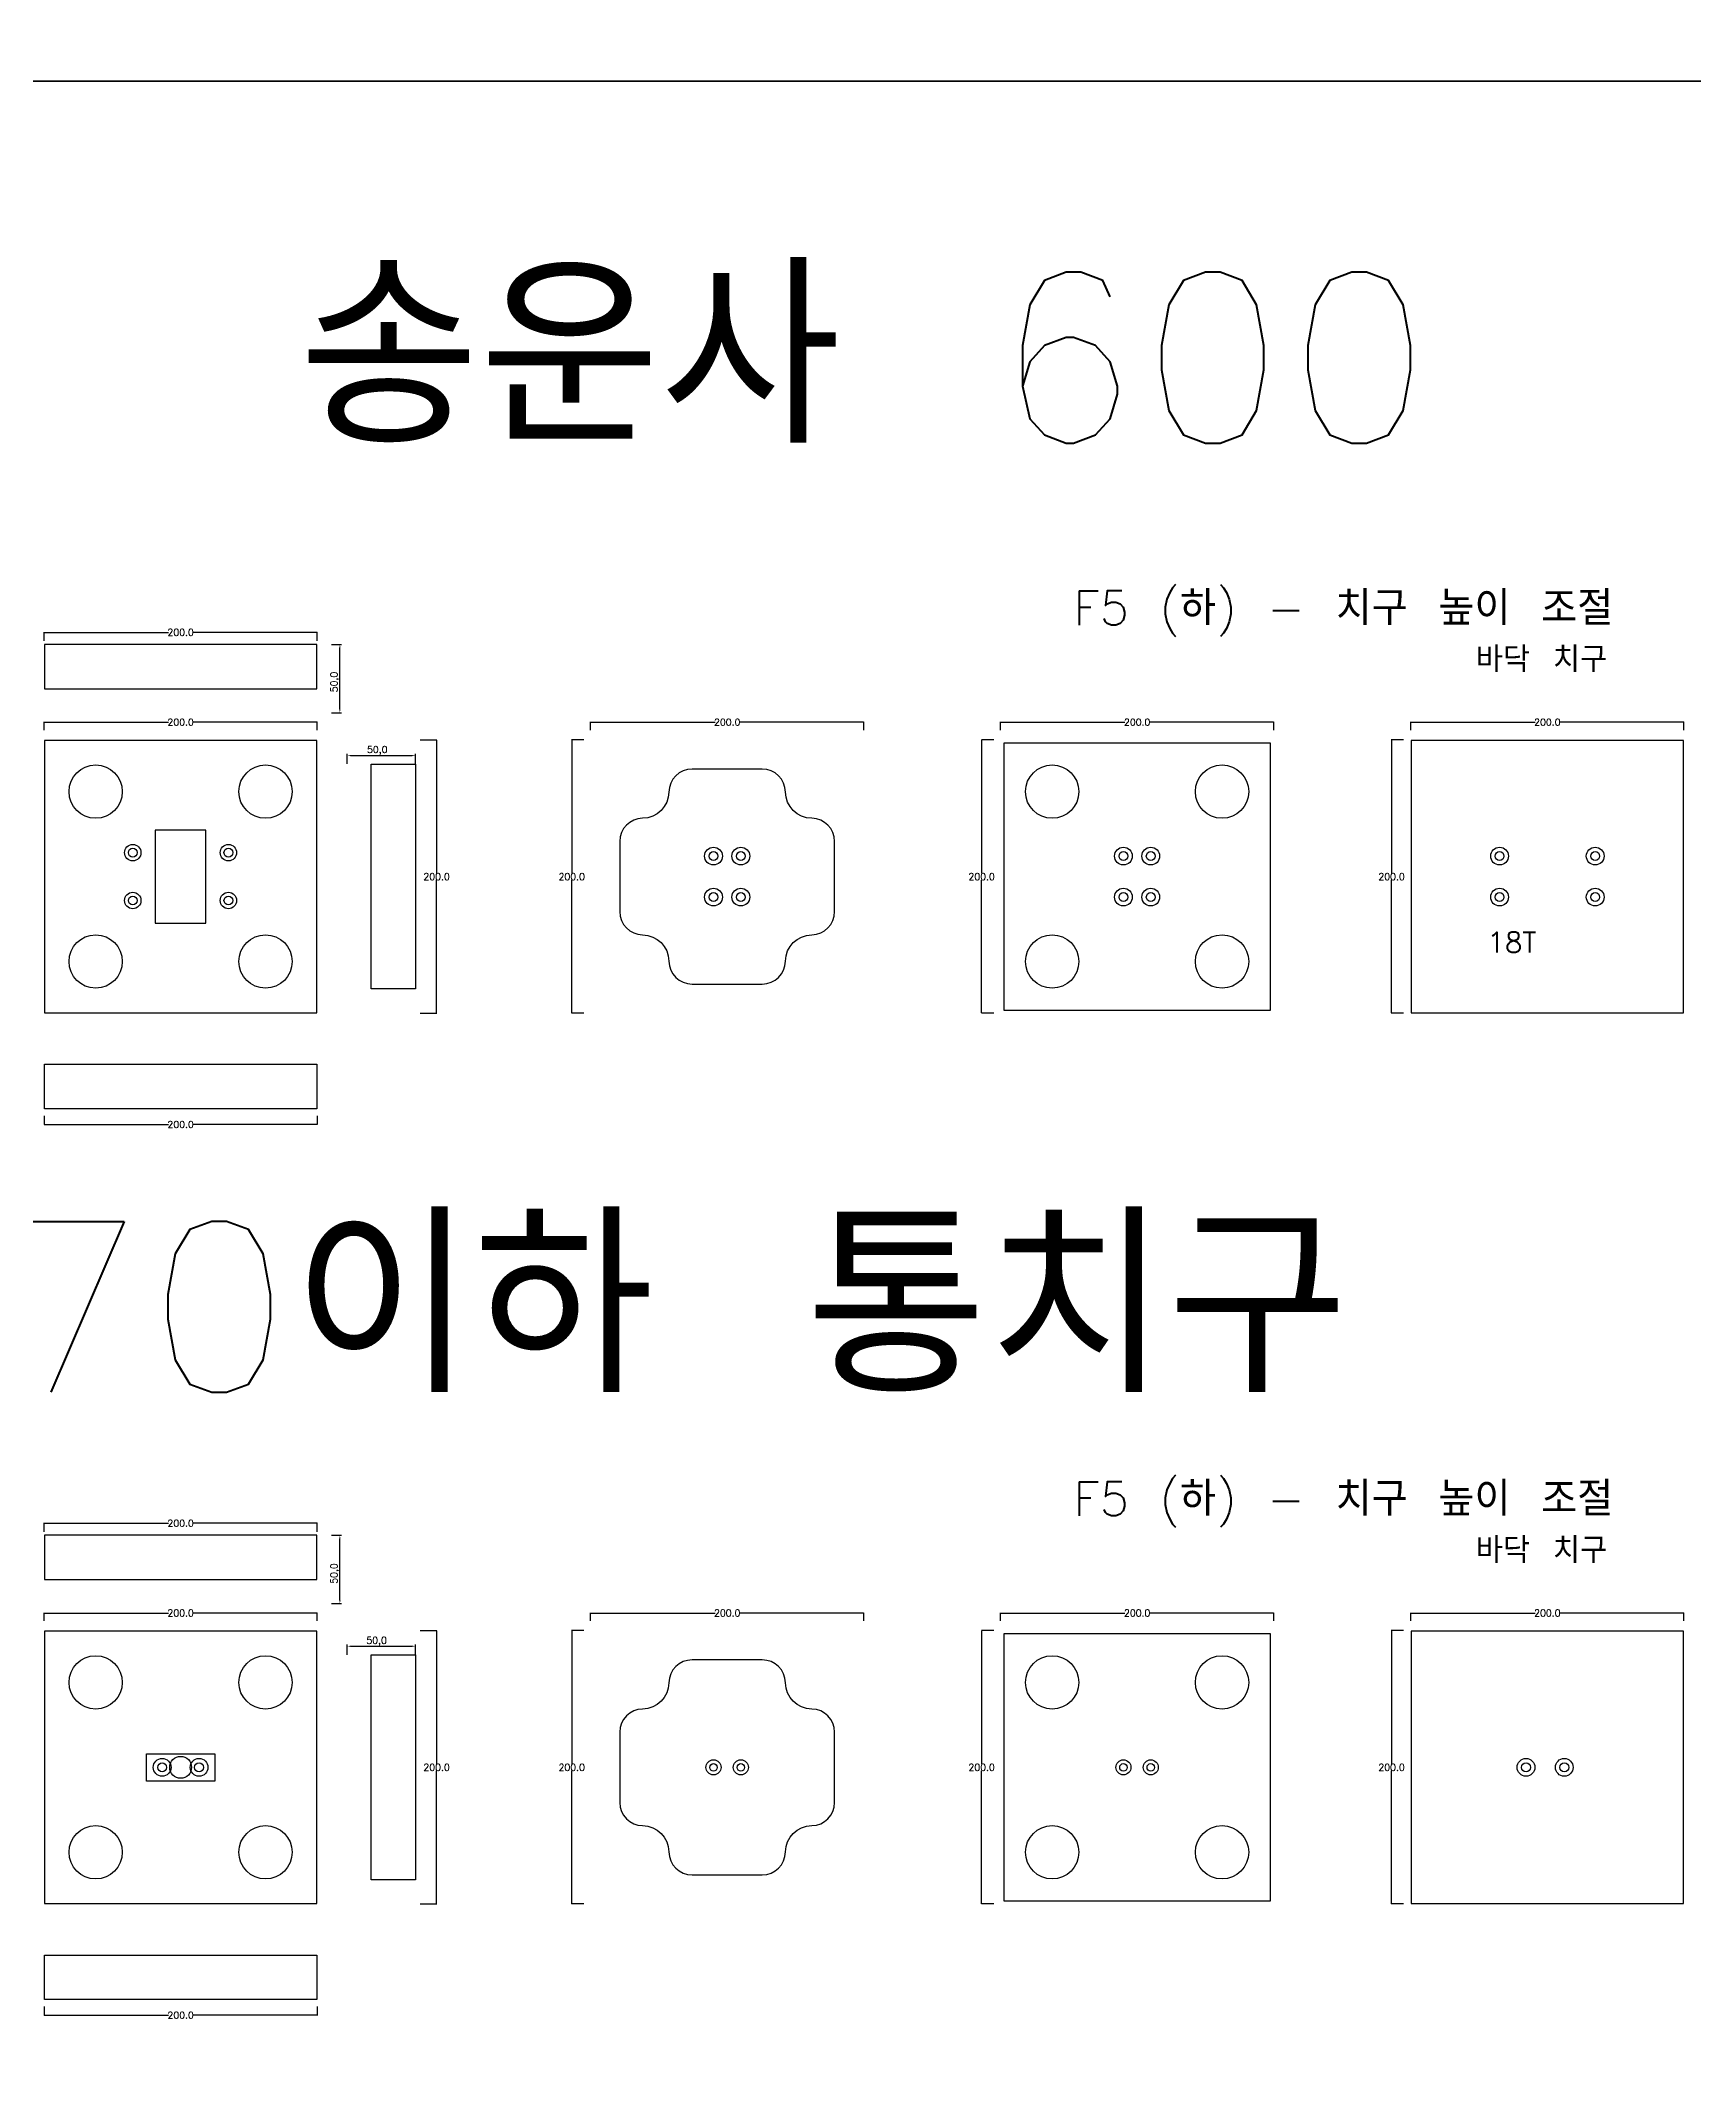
# Model space of a CAD drawing. Header units: millimetres. Extents: x 13291 to 28291, y 200 to 6643.
# Drawn here: x 26467 to 27677, y 3240 to 4729 of the extents above; entities that cross this region are included whole.
import ezdxf

# ---------------------------------------------------------------- set-up
doc = ezdxf.new("R2010")
doc.units = ezdxf.units.MM
for name, color, linetype in [('TEXT', 3, 'Continuous'), ('볼트 구멍', 7, 'Continuous'), ('치구', 7, 'Continuous'), ('치수', 7, 'Continuous')]:
    doc.layers.add(name, color=color, linetype=linetype)
doc.styles.get("Standard").update_dxf_attribs({"font": 'txt.shx', "bigfont": 'whgtxt.shx'})
doc.dimstyles.new('ISO-25', dxfattribs={"dimtxt": 2.5, "dimasz": 2.5, "dimexe": 1.25, "dimexo": 0.625, "dimtad": 1, "dimtxsty": 'Standard', "dimcen": 2.5, "dimadec": 0, "dimazin": 0, "dimtfac": 1, "dimtmove": 0, "dimatfit": 3, "dimfxl": 0, "dimarcsym": 0})
doc.dimstyles.get("Standard").update_dxf_attribs({"dimtxt": 7, "dimasz": 0.18, "dimexe": 0.18, "dimexo": 0.0625, "dimgap": 0.09, "dimtad": 0, "dimtih": 1, "dimtoh": 1, "dimdec": 1, "dimzin": 0, "dimdsep": 46, "dimtxsty": 'Standard', "dimcen": 0.09, "dimadec": 0, "dimazin": 0, "dimtfac": 1, "dimtdec": 1, "dimtofl": 0, "dimtmove": 0, "dimatfit": 3, "dimfxl": 0, "dimtolj": 1, "dimtzin": 0, "dimarcsym": 0})

# ---------------------------------------------------------------- blocks, each defined once
blk = doc.blocks.new('*D181')
at = {"layer": 'Defpoints', "color": 0, "linetype": 'Continuous'}
for p in [(27464.6, 4217.6), (27455.7, 4017.6), (27464.6, 4017.6)]:
    blk.add_point(p, dxfattribs=at)
at = {"layer": '치수', "color": 0, "linetype": 'Continuous', "lineweight": -2}
for p, q in [((27464.5, 4217.6), (27455.5, 4217.6)), ((27455.7, 4217.4), (27455.7, 4120.2)), ((27455.7, 4017.8), (27455.7, 4115)), ((27464.5, 4017.6), (27455.5, 4017.6))]:
    blk.add_line(p, q, dxfattribs=at)
at = {"layer": '치수', "color": 0, "linetype": 'Continuous'}
for points in [[(27455.6, 4217.4), (27455.7, 4217.4), (27455.7, 4217.6)], [(27455.6, 4017.8), (27455.7, 4017.8), (27455.7, 4017.6)]]:
    blk.add_solid(points, dxfattribs=at)
at = {"layer": '치수', "color": 0, "linetype": 'Continuous', "insert": (27455.7, 4117.6), "char_height": 5, "attachment_point": 5}
blk.add_mtext('\\A1;200.0', dxfattribs=at)
blk = doc.blocks.new('*D188')
at = {"layer": 'Defpoints', "color": 0, "linetype": 'Continuous'}
for p in [(26669.5, 4230.6), (26469.5, 4224.7), (26669.5, 4224.7)]:
    blk.add_point(p, dxfattribs=at)
at = {"layer": '치수', "color": 0, "linetype": 'Continuous', "lineweight": -2}
for p, q in [((26469.5, 4224.8), (26469.5, 4230.8)), ((26469.6, 4230.6), (26560.6, 4230.6)), ((26669.3, 4230.6), (26578.3, 4230.6)), ((26669.5, 4224.8), (26669.5, 4230.8))]:
    blk.add_line(p, q, dxfattribs=at)
at = {"layer": '치수', "color": 0, "linetype": 'Continuous'}
for points in [[(26469.6, 4230.6), (26469.6, 4230.6), (26469.5, 4230.6)], [(26669.3, 4230.6), (26669.3, 4230.6), (26669.5, 4230.6)]]:
    blk.add_solid(points, dxfattribs=at)
at = {"layer": '치수', "color": 0, "linetype": 'Continuous', "insert": (26569.5, 4230.6), "char_height": 5, "attachment_point": 5}
blk.add_mtext('\\A1;200.0', dxfattribs=at)
blk = doc.blocks.new('*D196')
at = {"layer": 'Defpoints', "color": 0, "linetype": 'Continuous'}
for p in [(27164.6, 4217.6), (27155.7, 4017.6), (27164.6, 4017.6)]:
    blk.add_point(p, dxfattribs=at)
at = {"layer": '치수', "color": 0, "linetype": 'Continuous', "lineweight": -2}
for p, q in [((27164.5, 4217.6), (27155.5, 4217.6)), ((27155.7, 4217.4), (27155.7, 4120.2)), ((27155.7, 4017.8), (27155.7, 4115)), ((27164.5, 4017.6), (27155.5, 4017.6))]:
    blk.add_line(p, q, dxfattribs=at)
at = {"layer": '치수', "color": 0, "linetype": 'Continuous'}
for points in [[(27155.6, 4217.4), (27155.7, 4217.4), (27155.7, 4217.6)], [(27155.6, 4017.8), (27155.7, 4017.8), (27155.7, 4017.6)]]:
    blk.add_solid(points, dxfattribs=at)
at = {"layer": '치수', "color": 0, "linetype": 'Continuous', "insert": (27155.7, 4117.6), "char_height": 5, "attachment_point": 5}
blk.add_mtext('\\A1;200.0', dxfattribs=at)
blk = doc.blocks.new('*D197')
at = {"layer": 'Defpoints', "color": 0, "linetype": 'Continuous'}
for p in [(27369.5, 4230.6), (27169.5, 4224.7), (27369.5, 4224.7)]:
    blk.add_point(p, dxfattribs=at)
at = {"layer": '치수', "color": 0, "linetype": 'Continuous', "lineweight": -2}
for p, q in [((27169.5, 4224.8), (27169.5, 4230.8)), ((27169.6, 4230.6), (27260.6, 4230.6)), ((27369.3, 4230.6), (27278.3, 4230.6)), ((27369.5, 4224.8), (27369.5, 4230.8))]:
    blk.add_line(p, q, dxfattribs=at)
at = {"layer": '치수', "color": 0, "linetype": 'Continuous'}
for points in [[(27169.6, 4230.6), (27169.6, 4230.6), (27169.5, 4230.6)], [(27369.3, 4230.6), (27369.3, 4230.6), (27369.5, 4230.6)]]:
    blk.add_solid(points, dxfattribs=at)
at = {"layer": '치수', "color": 0, "linetype": 'Continuous', "insert": (27269.5, 4230.6), "char_height": 5, "attachment_point": 5}
blk.add_mtext('\\A1;200.0', dxfattribs=at)
blk = doc.blocks.new('*D198')
at = {"layer": 'Defpoints', "color": 0, "linetype": 'Continuous'}
for p in [(26864.6, 4217.6), (26855.7, 4017.6), (26864.6, 4017.6)]:
    blk.add_point(p, dxfattribs=at)
at = {"layer": '치수', "color": 0, "linetype": 'Continuous', "lineweight": -2}
for p, q in [((26864.5, 4217.6), (26855.5, 4217.6)), ((26855.7, 4217.4), (26855.7, 4120.2)), ((26855.7, 4017.8), (26855.7, 4115)), ((26864.5, 4017.6), (26855.5, 4017.6))]:
    blk.add_line(p, q, dxfattribs=at)
at = {"layer": '치수', "color": 0, "linetype": 'Continuous'}
for points in [[(26855.6, 4217.4), (26855.7, 4217.4), (26855.7, 4217.6)], [(26855.6, 4017.8), (26855.7, 4017.8), (26855.7, 4017.6)]]:
    blk.add_solid(points, dxfattribs=at)
at = {"layer": '치수', "color": 0, "linetype": 'Continuous', "insert": (26855.7, 4117.6), "char_height": 5, "attachment_point": 5}
blk.add_mtext('\\A1;200.0', dxfattribs=at)
blk = doc.blocks.new('*D199')
at = {"layer": 'Defpoints', "color": 0, "linetype": 'Continuous'}
for p in [(27069.5, 4230.6), (26869.5, 4224.7), (27069.5, 4224.7)]:
    blk.add_point(p, dxfattribs=at)
at = {"layer": '치수', "color": 0, "linetype": 'Continuous', "lineweight": -2}
for p, q in [((26869.5, 4224.8), (26869.5, 4230.8)), ((26869.6, 4230.6), (26960.6, 4230.6)), ((27069.3, 4230.6), (26978.3, 4230.6)), ((27069.5, 4224.8), (27069.5, 4230.8))]:
    blk.add_line(p, q, dxfattribs=at)
at = {"layer": '치수', "color": 0, "linetype": 'Continuous'}
for points in [[(26869.6, 4230.6), (26869.6, 4230.6), (26869.5, 4230.6)], [(27069.3, 4230.6), (27069.3, 4230.6), (27069.5, 4230.6)]]:
    blk.add_solid(points, dxfattribs=at)
at = {"layer": '치수', "color": 0, "linetype": 'Continuous', "insert": (26969.5, 4230.6), "char_height": 5, "attachment_point": 5}
blk.add_mtext('\\A1;200.0', dxfattribs=at)
blk = doc.blocks.new('*D202')
at = {"layer": 'Defpoints', "color": 0, "linetype": 'Continuous'}
for p in [(27669.7, 4230.6), (27469.7, 4224.7), (27669.7, 4224.7)]:
    blk.add_point(p, dxfattribs=at)
at = {"layer": '치수', "color": 0, "linetype": 'Continuous', "lineweight": -2}
for p, q in [((27469.7, 4224.8), (27469.7, 4230.8)), ((27469.9, 4230.6), (27560.9, 4230.6)), ((27669.5, 4230.6), (27578.6, 4230.6)), ((27669.7, 4224.8), (27669.7, 4230.8))]:
    blk.add_line(p, q, dxfattribs=at)
at = {"layer": '치수', "color": 0, "linetype": 'Continuous'}
for points in [[(27469.9, 4230.6), (27469.9, 4230.6), (27469.7, 4230.6)], [(27669.5, 4230.6), (27669.5, 4230.6), (27669.7, 4230.6)]]:
    blk.add_solid(points, dxfattribs=at)
at = {"layer": '치수', "color": 0, "linetype": 'Continuous', "insert": (27569.7, 4230.6), "char_height": 5, "attachment_point": 5}
blk.add_mtext('\\A1;200.0', dxfattribs=at)
blk = doc.blocks.new('*D483')
at = {"layer": 'Defpoints', "color": 0, "linetype": 'Continuous'}
for p in [(26744.8, 4217.6), (26744.8, 4017.6), (26756.8, 4017.6)]:
    blk.add_point(p, dxfattribs=at)
at = {"layer": '치수', "color": 0, "linetype": 'Continuous', "lineweight": -2}
for p, q in [((26744.8, 4217.6), (26757, 4217.6)), ((26756.8, 4217.4), (26756.8, 4120.2)), ((26756.8, 4017.8), (26756.8, 4115)), ((26744.8, 4017.6), (26757, 4017.6))]:
    blk.add_line(p, q, dxfattribs=at)
at = {"layer": '치수', "color": 0, "linetype": 'Continuous'}
for points in [[(26756.8, 4217.4), (26756.9, 4217.4), (26756.8, 4217.6)], [(26756.8, 4017.8), (26756.9, 4017.8), (26756.8, 4017.6)]]:
    blk.add_solid(points, dxfattribs=at)
at = {"layer": '치수', "color": 0, "linetype": 'Continuous', "insert": (26756.8, 4117.6), "char_height": 5, "attachment_point": 5}
blk.add_mtext('\\A1;200.0', dxfattribs=at)
blk = doc.blocks.new('*D484')
at = {"layer": 'Defpoints', "color": 0}
for p in [(26691.4, 4199.4), (26741.4, 4206.3), (26741.4, 4199.4)]:
    blk.add_point(p, dxfattribs=at)
at = {"layer": '치수', "color": 0, "lineweight": -2}
for p, q in [((26691.4, 4200), (26691.4, 4207.5)), ((26693.9, 4206.3), (26738.9, 4206.3)), ((26741.4, 4200), (26741.4, 4207.5))]:
    blk.add_line(p, q, dxfattribs=at)
at = {"layer": '치수', "color": 0}
for points in [[(26693.9, 4206.7), (26693.9, 4205.9), (26691.4, 4206.3)], [(26738.9, 4206.7), (26738.9, 4205.9), (26741.4, 4206.3)]]:
    blk.add_solid(points, dxfattribs=at)
at = {"layer": '치수', "color": 0, "insert": (26713.4, 4209.8), "char_height": 5, "attachment_point": 5}
blk.add_mtext('50,0', dxfattribs=at)
blk = doc.blocks.new('*D478')
at = {"layer": 'Defpoints', "color": 0, "linetype": 'Continuous'}
for p in [(26469.5, 3942.6), (26669.5, 3942.6), (26669.5, 3936.2)]:
    blk.add_point(p, dxfattribs=at)
at = {"layer": '치수', "color": 0, "linetype": 'Continuous', "lineweight": -2}
for p, q in [((26469.5, 3942.6), (26469.5, 3936.1)), ((26469.6, 3936.2), (26560.6, 3936.2)), ((26669.3, 3936.2), (26578.3, 3936.2)), ((26669.5, 3942.6), (26669.5, 3936.1))]:
    blk.add_line(p, q, dxfattribs=at)
at = {"layer": '치수', "color": 0, "linetype": 'Continuous'}
for points in [[(26469.6, 3936.3), (26469.6, 3936.2), (26469.5, 3936.2)], [(26669.3, 3936.3), (26669.3, 3936.2), (26669.5, 3936.2)]]:
    blk.add_solid(points, dxfattribs=at)
at = {"layer": '치수', "color": 0, "linetype": 'Continuous', "insert": (26569.5, 3936.2), "char_height": 5, "attachment_point": 5}
blk.add_mtext('\\A1;200.0', dxfattribs=at)
blk = doc.blocks.new('*D479')
at = {"layer": 'Defpoints', "color": 0, "linetype": 'Continuous'}
for p in [(26469.5, 4289.9), (26669.5, 4296.3), (26669.5, 4289.9)]:
    blk.add_point(p, dxfattribs=at)
at = {"layer": '치수', "color": 0, "linetype": 'Continuous', "lineweight": -2}
for p, q in [((26469.5, 4290), (26469.5, 4296.5)), ((26469.6, 4296.3), (26560.6, 4296.3)), ((26669.3, 4296.3), (26578.3, 4296.3)), ((26669.5, 4290), (26669.5, 4296.5))]:
    blk.add_line(p, q, dxfattribs=at)
at = {"layer": '치수', "color": 0, "linetype": 'Continuous'}
for points in [[(26469.6, 4296.3), (26469.6, 4296.3), (26469.5, 4296.3)], [(26669.3, 4296.3), (26669.3, 4296.3), (26669.5, 4296.3)]]:
    blk.add_solid(points, dxfattribs=at)
at = {"layer": '치수', "color": 0, "linetype": 'Continuous', "insert": (26569.5, 4296.3), "char_height": 5, "attachment_point": 5}
blk.add_mtext('\\A1;200.0', dxfattribs=at)
blk = doc.blocks.new('*D482')
at = {"layer": 'Defpoints', "color": 0}
for p in [(26679.1, 4287.5), (26686, 4287.5), (26679.1, 4237.5)]:
    blk.add_point(p, dxfattribs=at)
at = {"layer": '치수', "color": 0, "lineweight": -2}
for p, q in [((26679.8, 4287.5), (26687.3, 4287.5)), ((26686, 4240), (26686, 4285)), ((26679.8, 4237.5), (26687.3, 4237.5))]:
    blk.add_line(p, q, dxfattribs=at)
at = {"layer": '치수', "color": 0}
for points in [[(26685.6, 4285), (26686.5, 4285), (26686, 4287.5)], [(26685.6, 4240), (26686.5, 4240), (26686, 4237.5)]]:
    blk.add_solid(points, dxfattribs=at)
at = {"layer": '치수', "color": 0, "insert": (26682.5, 4260), "char_height": 5, "attachment_point": 5, "rotation": 90}
blk.add_mtext('50,0', dxfattribs=at)
blk = doc.blocks.new('*D503')
at = {"layer": 'Defpoints', "color": 0, "linetype": 'Continuous'}
for p in [(26744.8, 3565.8), (26744.8, 3365.8), (26756.8, 3365.8)]:
    blk.add_point(p, dxfattribs=at)
at = {"layer": '치수', "color": 0, "linetype": 'Continuous', "lineweight": -2}
for p, q in [((26744.8, 3565.8), (26757, 3565.8)), ((26756.8, 3565.6), (26756.8, 3468.3)), ((26756.8, 3365.9), (26756.8, 3463.2)), ((26744.8, 3365.8), (26757, 3365.8))]:
    blk.add_line(p, q, dxfattribs=at)
at = {"layer": '치수', "color": 0, "linetype": 'Continuous'}
for points in [[(26756.8, 3565.6), (26756.9, 3565.6), (26756.8, 3565.8)], [(26756.8, 3365.9), (26756.9, 3365.9), (26756.8, 3365.8)]]:
    blk.add_solid(points, dxfattribs=at)
at = {"layer": '치수', "color": 0, "linetype": 'Continuous', "insert": (26756.8, 3465.8), "char_height": 5, "attachment_point": 5}
blk.add_mtext('\\A1;200.0', dxfattribs=at)
blk = doc.blocks.new('*D509')
at = {"layer": 'Defpoints', "color": 0}
for p in [(26679.1, 3635.6), (26686, 3635.6), (26679.1, 3585.6)]:
    blk.add_point(p, dxfattribs=at)
at = {"layer": '치수', "color": 0, "lineweight": -2}
for p, q in [((26679.8, 3635.6), (26687.3, 3635.6)), ((26686, 3588.1), (26686, 3633.1)), ((26679.8, 3585.6), (26687.3, 3585.6))]:
    blk.add_line(p, q, dxfattribs=at)
at = {"layer": '치수', "color": 0}
for points in [[(26685.6, 3633.1), (26686.5, 3633.1), (26686, 3635.6)], [(26685.6, 3588.1), (26686.5, 3588.1), (26686, 3585.6)]]:
    blk.add_solid(points, dxfattribs=at)
at = {"layer": '치수', "color": 0, "insert": (26682.5, 3607.6), "char_height": 5, "attachment_point": 5, "rotation": 90}
blk.add_mtext('50,0', dxfattribs=at)
blk = doc.blocks.new('*D507')
at = {"layer": 'Defpoints', "color": 0, "linetype": 'Continuous'}
for p in [(26469.5, 3290.8), (26669.5, 3290.8), (26669.5, 3284.4)]:
    blk.add_point(p, dxfattribs=at)
at = {"layer": '치수', "color": 0, "linetype": 'Continuous', "lineweight": -2}
for p, q in [((26469.5, 3290.7), (26469.5, 3284.2)), ((26669.5, 3290.7), (26669.5, 3284.2)), ((26469.6, 3284.4), (26560.6, 3284.4)), ((26669.3, 3284.4), (26578.3, 3284.4))]:
    blk.add_line(p, q, dxfattribs=at)
at = {"layer": '치수', "color": 0, "linetype": 'Continuous'}
for points in [[(26469.6, 3284.4), (26469.6, 3284.3), (26469.5, 3284.4)], [(26669.3, 3284.4), (26669.3, 3284.3), (26669.5, 3284.4)]]:
    blk.add_solid(points, dxfattribs=at)
at = {"layer": '치수', "color": 0, "linetype": 'Continuous', "insert": (26569.5, 3284.4), "char_height": 5, "attachment_point": 5}
blk.add_mtext('\\A1;200.0', dxfattribs=at)
blk = doc.blocks.new('*D492')
at = {"layer": 'Defpoints', "color": 0, "linetype": 'Continuous'}
for p in [(26669.5, 3578.7), (26469.5, 3572.9), (26669.5, 3572.9)]:
    blk.add_point(p, dxfattribs=at)
at = {"layer": '치수', "color": 0, "linetype": 'Continuous', "lineweight": -2}
for p, q in [((26469.5, 3572.9), (26469.5, 3578.9)), ((26469.6, 3578.7), (26560.6, 3578.7)), ((26669.3, 3578.7), (26578.3, 3578.7)), ((26669.5, 3572.9), (26669.5, 3578.9))]:
    blk.add_line(p, q, dxfattribs=at)
at = {"layer": '치수', "color": 0, "linetype": 'Continuous'}
for points in [[(26469.6, 3578.8), (26469.6, 3578.7), (26469.5, 3578.7)], [(26669.3, 3578.8), (26669.3, 3578.7), (26669.5, 3578.7)]]:
    blk.add_solid(points, dxfattribs=at)
at = {"layer": '치수', "color": 0, "linetype": 'Continuous', "insert": (26569.5, 3578.7), "char_height": 5, "attachment_point": 5}
blk.add_mtext('\\A1;200.0', dxfattribs=at)
blk = doc.blocks.new('*D504')
at = {"layer": 'Defpoints', "color": 0}
for p in [(26691.4, 3547.6), (26741.4, 3554.4), (26741.4, 3547.6)]:
    blk.add_point(p, dxfattribs=at)
at = {"layer": '치수', "color": 0, "lineweight": -2}
for p, q in [((26691.4, 3548.2), (26691.4, 3555.7)), ((26693.9, 3554.4), (26738.9, 3554.4)), ((26741.4, 3548.2), (26741.4, 3555.7))]:
    blk.add_line(p, q, dxfattribs=at)
at = {"layer": '치수', "color": 0}
for points in [[(26693.9, 3554.8), (26693.9, 3554), (26691.4, 3554.4)], [(26738.9, 3554.8), (26738.9, 3554), (26741.4, 3554.4)]]:
    blk.add_solid(points, dxfattribs=at)
at = {"layer": '치수', "color": 0, "insert": (26712.9, 3558), "char_height": 5, "attachment_point": 5}
blk.add_mtext('50,0', dxfattribs=at)
blk = doc.blocks.new('*D508')
at = {"layer": 'Defpoints', "color": 0, "linetype": 'Continuous'}
for p in [(26469.5, 3638), (26669.5, 3644.4), (26669.5, 3638)]:
    blk.add_point(p, dxfattribs=at)
at = {"layer": '치수', "color": 0, "linetype": 'Continuous', "lineweight": -2}
for p, q in [((26469.5, 3638.1), (26469.5, 3644.6)), ((26469.6, 3644.4), (26560.6, 3644.4)), ((26669.3, 3644.4), (26578.3, 3644.4)), ((26669.5, 3638.1), (26669.5, 3644.6))]:
    blk.add_line(p, q, dxfattribs=at)
at = {"layer": '치수', "color": 0, "linetype": 'Continuous'}
for points in [[(26469.6, 3644.5), (26469.6, 3644.4), (26469.5, 3644.4)], [(26669.3, 3644.5), (26669.3, 3644.4), (26669.5, 3644.4)]]:
    blk.add_solid(points, dxfattribs=at)
at = {"layer": '치수', "color": 0, "linetype": 'Continuous', "insert": (26569.5, 3644.4), "char_height": 5, "attachment_point": 5}
blk.add_mtext('\\A1;200.0', dxfattribs=at)
blk = doc.blocks.new('*D499')
at = {"layer": 'Defpoints', "color": 0, "linetype": 'Continuous'}
for p in [(27369.5, 3578.7), (27169.5, 3572.9), (27369.5, 3572.9)]:
    blk.add_point(p, dxfattribs=at)
at = {"layer": '치수', "color": 0, "linetype": 'Continuous', "lineweight": -2}
for p, q in [((27169.5, 3572.9), (27169.5, 3578.9)), ((27169.6, 3578.7), (27260.6, 3578.7)), ((27369.3, 3578.7), (27278.3, 3578.7)), ((27369.5, 3572.9), (27369.5, 3578.9))]:
    blk.add_line(p, q, dxfattribs=at)
at = {"layer": '치수', "color": 0, "linetype": 'Continuous'}
for points in [[(27169.6, 3578.8), (27169.6, 3578.7), (27169.5, 3578.7)], [(27369.3, 3578.8), (27369.3, 3578.7), (27369.5, 3578.7)]]:
    blk.add_solid(points, dxfattribs=at)
at = {"layer": '치수', "color": 0, "linetype": 'Continuous', "insert": (27269.5, 3578.7), "char_height": 5, "attachment_point": 5}
blk.add_mtext('\\A1;200.0', dxfattribs=at)
blk = doc.blocks.new('*D500')
at = {"layer": 'Defpoints', "color": 0, "linetype": 'Continuous'}
for p in [(26864.6, 3565.8), (26855.7, 3365.8), (26864.6, 3365.8)]:
    blk.add_point(p, dxfattribs=at)
at = {"layer": '치수', "color": 0, "linetype": 'Continuous', "lineweight": -2}
for p, q in [((26864.5, 3565.8), (26855.5, 3565.8)), ((26855.7, 3565.6), (26855.7, 3468.3)), ((26855.7, 3365.9), (26855.7, 3463.2)), ((26864.5, 3365.8), (26855.5, 3365.8))]:
    blk.add_line(p, q, dxfattribs=at)
at = {"layer": '치수', "color": 0, "linetype": 'Continuous'}
for points in [[(26855.6, 3565.6), (26855.7, 3565.6), (26855.7, 3565.8)], [(26855.6, 3365.9), (26855.7, 3365.9), (26855.7, 3365.8)]]:
    blk.add_solid(points, dxfattribs=at)
at = {"layer": '치수', "color": 0, "linetype": 'Continuous', "insert": (26855.7, 3465.8), "char_height": 5, "attachment_point": 5}
blk.add_mtext('\\A1;200.0', dxfattribs=at)
blk = doc.blocks.new('*D498')
at = {"layer": 'Defpoints', "color": 0, "linetype": 'Continuous'}
for p in [(27164.6, 3565.8), (27155.7, 3365.8), (27164.6, 3365.8)]:
    blk.add_point(p, dxfattribs=at)
at = {"layer": '치수', "color": 0, "linetype": 'Continuous', "lineweight": -2}
for p, q in [((27164.5, 3565.8), (27155.5, 3565.8)), ((27155.7, 3565.6), (27155.7, 3468.3)), ((27155.7, 3365.9), (27155.7, 3463.2)), ((27164.5, 3365.8), (27155.5, 3365.8))]:
    blk.add_line(p, q, dxfattribs=at)
at = {"layer": '치수', "color": 0, "linetype": 'Continuous'}
for points in [[(27155.6, 3565.6), (27155.7, 3565.6), (27155.7, 3565.8)], [(27155.6, 3365.9), (27155.7, 3365.9), (27155.7, 3365.8)]]:
    blk.add_solid(points, dxfattribs=at)
at = {"layer": '치수', "color": 0, "linetype": 'Continuous', "insert": (27155.7, 3465.8), "char_height": 5, "attachment_point": 5}
blk.add_mtext('\\A1;200.0', dxfattribs=at)
blk = doc.blocks.new('*D501')
at = {"layer": 'Defpoints', "color": 0, "linetype": 'Continuous'}
for p in [(27069.5, 3578.7), (26869.5, 3572.9), (27069.5, 3572.9)]:
    blk.add_point(p, dxfattribs=at)
at = {"layer": '치수', "color": 0, "linetype": 'Continuous', "lineweight": -2}
for p, q in [((26869.5, 3572.9), (26869.5, 3578.9)), ((26869.6, 3578.7), (26960.6, 3578.7)), ((27069.3, 3578.7), (26978.3, 3578.7)), ((27069.5, 3572.9), (27069.5, 3578.9))]:
    blk.add_line(p, q, dxfattribs=at)
at = {"layer": '치수', "color": 0, "linetype": 'Continuous'}
for points in [[(26869.6, 3578.8), (26869.6, 3578.7), (26869.5, 3578.7)], [(27069.3, 3578.8), (27069.3, 3578.7), (27069.5, 3578.7)]]:
    blk.add_solid(points, dxfattribs=at)
at = {"layer": '치수', "color": 0, "linetype": 'Continuous', "insert": (26969.5, 3578.7), "char_height": 5, "attachment_point": 5}
blk.add_mtext('\\A1;200.0', dxfattribs=at)
blk = doc.blocks.new('*D491')
at = {"layer": 'Defpoints', "color": 0, "linetype": 'Continuous'}
for p in [(27464.6, 3565.8), (27455.7, 3365.8), (27464.6, 3365.8)]:
    blk.add_point(p, dxfattribs=at)
at = {"layer": '치수', "color": 0, "linetype": 'Continuous', "lineweight": -2}
for p, q in [((27464.5, 3565.8), (27455.5, 3565.8)), ((27455.7, 3565.6), (27455.7, 3468.3)), ((27455.7, 3365.9), (27455.7, 3463.2)), ((27464.5, 3365.8), (27455.5, 3365.8))]:
    blk.add_line(p, q, dxfattribs=at)
at = {"layer": '치수', "color": 0, "linetype": 'Continuous'}
for points in [[(27455.6, 3565.6), (27455.7, 3565.6), (27455.7, 3565.8)], [(27455.6, 3365.9), (27455.7, 3365.9), (27455.7, 3365.8)]]:
    blk.add_solid(points, dxfattribs=at)
at = {"layer": '치수', "color": 0, "linetype": 'Continuous', "insert": (27455.7, 3465.8), "char_height": 5, "attachment_point": 5}
blk.add_mtext('\\A1;200.0', dxfattribs=at)
blk = doc.blocks.new('*D502')
at = {"layer": 'Defpoints', "color": 0, "linetype": 'Continuous'}
for p in [(27669.7, 3578.7), (27469.7, 3572.9), (27669.7, 3572.9)]:
    blk.add_point(p, dxfattribs=at)
at = {"layer": '치수', "color": 0, "linetype": 'Continuous', "lineweight": -2}
for p, q in [((27469.7, 3572.9), (27469.7, 3578.9)), ((27469.9, 3578.7), (27560.9, 3578.7)), ((27669.5, 3578.7), (27578.6, 3578.7)), ((27669.7, 3572.9), (27669.7, 3578.9))]:
    blk.add_line(p, q, dxfattribs=at)
at = {"layer": '치수', "color": 0, "linetype": 'Continuous'}
for points in [[(27469.9, 3578.8), (27469.9, 3578.7), (27469.7, 3578.7)], [(27669.5, 3578.8), (27669.5, 3578.7), (27669.7, 3578.7)]]:
    blk.add_solid(points, dxfattribs=at)
at = {"layer": '치수', "color": 0, "linetype": 'Continuous', "insert": (27569.7, 3578.7), "char_height": 5, "attachment_point": 5}
blk.add_mtext('\\A1;200.0', dxfattribs=at)

msp = doc.modelspace()

# ---------------------------------------------------------------- linework, layer by layer
for points in [[(26907.58, 4074.961, -0.40621142), (26926.811, 4055.73, 0.41020687), (26943.81, 4038.963), (26995.116, 4038.963, 0.41020687), (27012.115, 4055.73, -0.40621142), (27031.346, 4074.961, 0.41020687), (27048.113, 4091.959), (27048.113, 4143.266, 0.41020687), (27031.346, 4160.264, -0.40621142), (27012.115, 4179.495, 0.41020687), (26995.116, 4196.263), (26943.81, 4196.263, 0.41020687), (26926.811, 4179.495, -0.40621142), (26907.58, 4160.264, 0.41020687), (26890.813, 4143.266), (26890.813, 4091.959, 0.41020687)], [(26926.811, 3403.873, 0.41020687), (26943.81, 3387.106), (26995.116, 3387.106, 0.41020687), (27012.115, 3403.873, -0.40621142), (27031.346, 3423.104, 0.41020687), (27048.113, 3440.102), (27048.113, 3491.409, 0.41020687), (27031.346, 3508.408, -0.40621142), (27012.115, 3527.639, 0.41020687), (26995.116, 3544.406), (26943.81, 3544.406, 0.41020687), (26926.811, 3527.639, -0.40621142), (26907.58, 3508.408, 0.41020687), (26890.813, 3491.409), (26890.813, 3440.102, 0.41020687), (26907.58, 3423.104, -0.40621142)]]:
    msp.add_lwpolyline(points, format="xyb", close=True)
at = {"layer": 'TEXT', "color": 6}
for points in [[(25291.441, 4699.699), (25291.441, 6199.699), (28291.441, 6199.699), (28291.441, 4699.699)], [(25291.441, 3199.699), (25291.441, 4699.699), (28291.441, 4699.699), (28291.441, 3199.699)]]:
    msp.add_lwpolyline(points, close=True, dxfattribs=at)
at = {"layer": '볼트 구멍', "color": 3}
msp.add_lwpolyline([(26550.963, 4083.613), (26587.963, 4083.613), (26587.963, 4151.613), (26550.963, 4151.613)], close=True, dxfattribs=at)
at = {"layer": '볼트 구멍', "color": 1}
msp.add_lwpolyline([(26544.463, 3475.756), (26594.463, 3475.756), (26594.463, 3455.756), (26544.463, 3455.756)], close=True, dxfattribs=at)
at = {"layer": '볼트 구멍', "color": 6}
for centre, radius in [((26534.463, 4135.113), 6), ((26604.463, 4135.113), 6), ((26959.463, 4132.613), 6.5), ((26979.463, 4132.613), 6.5), ((27259.463, 4132.613), 6.5), ((27279.463, 4132.613), 6.5), ((27534.713, 4132.613), 6.5), ((27604.713, 4132.613), 6.5), ((26534.463, 4100.113), 6), ((26604.463, 4100.113), 6), ((26959.463, 4102.613), 6.5), ((26979.463, 4102.613), 6.5), ((27259.463, 4102.613), 6.5), ((27279.463, 4102.613), 6.5), ((27534.713, 4102.613), 6.5), ((27604.713, 4102.613), 6.5), ((26555.963, 3465.756), 6.5), ((26582.963, 3465.756), 6.5), ((26959.463, 3465.756), 5.5), ((26979.463, 3465.756), 5.5), ((27259.463, 3465.756), 5.5), ((27279.463, 3465.756), 5.5), ((27554.088, 3465.756), 6.5), ((27582.088, 3465.756), 6.5)]:
    msp.add_circle(centre, radius, dxfattribs=at)
at = {"layer": '볼트 구멍', "color": 3}
for centre, radius in [((26534.463, 4135.113), 3.25), ((26604.463, 4135.113), 3.25), ((26959.463, 4132.613), 3.25), ((26979.463, 4132.613), 3.25), ((27259.463, 4132.613), 3.25), ((27279.463, 4132.613), 3.25), ((27534.713, 4132.613), 3.25), ((27604.713, 4132.613), 3.25), ((26534.463, 4100.113), 3.25), ((26604.463, 4100.113), 3.25), ((26959.463, 4102.613), 3.25), ((26979.463, 4102.613), 3.25), ((27259.463, 4102.613), 3.25), ((27279.463, 4102.613), 3.25), ((27534.713, 4102.613), 3.25), ((27604.713, 4102.613), 3.25), ((26569.463, 3465.756), 8), ((26555.963, 3465.756), 3.25), ((26582.963, 3465.756), 3.25), ((26959.463, 3465.756), 2.75), ((26979.463, 3465.756), 2.75), ((27259.463, 3465.756), 2.75), ((27279.463, 3465.756), 2.75), ((27554.088, 3465.756), 3.25), ((27582.088, 3465.756), 3.25)]:
    msp.add_circle(centre, radius, dxfattribs=at)
at = {"layer": '치구'}
for points in [[(26469.813, 4254.981), (26669.113, 4254.981), (26669.113, 4287.481), (26469.813, 4287.481)], [(26469.813, 4217.263), (26469.813, 4017.963), (26669.113, 4017.963), (26669.113, 4217.263)], [(27171.813, 4215.263), (27171.813, 4019.963), (27367.113, 4019.963), (27367.113, 4215.263)], [(27470.063, 4217.263), (27470.063, 4017.963), (27669.363, 4017.963), (27669.363, 4217.263)], [(26708.863, 4199.863), (26741.363, 4199.863), (26741.363, 4035.357), (26708.863, 4035.357)], [(26469.813, 3980.244), (26669.113, 3980.244), (26669.113, 3947.744), (26469.813, 3947.744)], [(26469.813, 3603.125), (26669.113, 3603.125), (26669.113, 3635.625), (26469.813, 3635.625)], [(26469.813, 3565.406), (26469.813, 3366.106), (26669.113, 3366.106), (26669.113, 3565.406)], [(27171.813, 3563.406), (27171.813, 3368.106), (27367.113, 3368.106), (27367.113, 3563.406)], [(27470.063, 3565.406), (27470.063, 3366.106), (27669.363, 3366.106), (27669.363, 3565.406)], [(26708.863, 3548.006), (26741.363, 3548.006), (26741.363, 3383.506), (26708.863, 3383.506)], [(26469.813, 3328.387), (26669.113, 3328.387), (26669.113, 3295.887), (26469.813, 3295.887)]]:
    msp.add_lwpolyline(points, close=True, dxfattribs=at)
for centre in [(26507.313, 4179.763), (26631.613, 4179.763), (27207.313, 4179.763), (27331.613, 4179.763), (26507.313, 4055.463), (26631.613, 4055.463), (27207.313, 4055.463), (27331.613, 4055.463), (26507.313, 3527.906), (26631.613, 3527.906), (27207.313, 3527.906), (27331.613, 3527.906), (26507.313, 3403.606), (26631.613, 3403.606), (27207.313, 3403.606), (27331.613, 3403.606)]:
    msp.add_circle(centre, 19.5, dxfattribs=at)

# ---------------------------------------------------------------- texts
at = {"layer": 'TEXT', "linetype": 'Continuous'}
for s, height, p in [('송운사 600', 125, (26655.914, 4434.831)), ('F5 (하) - 치구 높이 조절', 25, (27222.833, 4301.639)), ('바닥 치구', 18.75, (27517.388, 4267.227)), ('F5 (하) - 치구 높이 조절', 25, (27222.833, 3649.782)), ('바닥 치구', 18.75, (27517.388, 3615.371))]:
    msp.add_text(s, height=height, dxfattribs=at).set_placement(p)
at = {"layer": 'TEXT', "color": 1}
msp.add_text('18T', height=15, dxfattribs=at).set_placement((27525.725, 4062.002))
at = {"layer": 'TEXT', "color": 1, "linetype": 'Continuous'}
msp.add_text('고 70이하 통치구', height=125, dxfattribs=at).set_placement((26193.329, 3740.244))

# ---------------------------------------------------------------- dimensions: what is measured, and where the dimension line sits
at = {"layer": '치수', "color": 4, "linetype": 'Continuous'}
for base, p1, p2, picture, middle in [((26669.463, 4296.303), (26469.463, 4289.906), (26669.463, 4289.906), '*D479', (26569.463, 4296.303)), ((26669.463, 3936.233), (26469.463, 3942.63), (26669.463, 3942.63), '*D478', (26569.463, 3936.233)), ((26669.463, 3644.446), (26469.463, 3638.049), (26669.463, 3638.049), '*D508', (26569.463, 3644.446)), ((26669.463, 3284.376), (26469.463, 3290.773), (26669.463, 3290.773), '*D507', (26569.463, 3284.376))]:
    dim = msp.add_linear_dim(base=base, p1=p1, p2=p2, dimstyle='Standard', override={"dimtxt": 5}, dxfattribs=at)
    dim.commit()
    dim.dimension.update_dxf_attribs({"geometry": picture, "text_midpoint": middle, "dimtype": 160})
at = {"layer": '치수', "color": 4}
for base, p1, p2, picture, middle in [((26686.04, 4287.481), (26679.143, 4237.481), (26679.143, 4287.481), '*D482', (26686.04, 4259.981)), ((26686.04, 3635.625), (26679.143, 3585.625), (26679.143, 3635.625), '*D509', (26686.04, 3607.625))]:
    dim = msp.add_linear_dim(base=base, p1=p1, p2=p2, angle=90, dimstyle='ISO-25', override={"dimtxt": 5, "dimdec": 1, "dimzin": 0, "dimtdec": 1}, dxfattribs=at)
    dim.commit()
    dim.dimension.update_dxf_attribs({"geometry": picture, "text_midpoint": middle, "dimtype": 160})
at = {"layer": '치수', "color": 4, "linetype": 'Continuous'}
for base, p1, p2, picture, middle in [((26669.463, 4230.603), (26469.463, 4224.719), (26669.463, 4224.719), '*D188', (26569.463, 4230.603)), ((27069.463, 4230.603), (26869.463, 4224.719), (27069.463, 4224.719), '*D199', (26969.463, 4230.603)), ((27369.463, 4230.603), (27169.463, 4224.719), (27369.463, 4224.719), '*D197', (27269.463, 4230.603)), ((27669.713, 4230.603), (27469.713, 4224.719), (27669.713, 4224.719), '*D202', (27569.713, 4230.603)), ((26669.463, 3578.746), (26469.463, 3572.862), (26669.463, 3572.862), '*D492', (26569.463, 3578.746)), ((27069.463, 3578.746), (26869.463, 3572.862), (27069.463, 3572.862), '*D501', (26969.463, 3578.746)), ((27369.463, 3578.746), (27169.463, 3572.862), (27369.463, 3572.862), '*D499', (27269.463, 3578.746)), ((27669.713, 3578.746), (27469.713, 3572.862), (27669.713, 3572.862), '*D502', (27569.713, 3578.746))]:
    dim = msp.add_linear_dim(base=base, p1=p1, p2=p2, dimstyle='Standard', override={"dimtxt": 5}, dxfattribs=at)
    dim.commit()
    dim.dimension.update_dxf_attribs({"geometry": picture, "text_midpoint": middle})
for base, p1, p2, picture, middle in [((26756.831, 4017.613), (26744.761, 4217.613), (26744.761, 4017.613), '*D483', (26756.831, 4117.613)), ((26855.667, 4017.613), (26864.572, 4217.613), (26864.572, 4017.613), '*D198', (26855.667, 4117.613)), ((27155.667, 4017.613), (27164.572, 4217.613), (27164.572, 4017.613), '*D196', (27155.667, 4117.613)), ((27455.667, 4017.613), (27464.572, 4217.613), (27464.572, 4017.613), '*D181', (27455.667, 4117.613)), ((26756.831, 3365.756), (26744.761, 3565.756), (26744.761, 3365.756), '*D503', (26756.831, 3465.756)), ((26855.667, 3365.756), (26864.572, 3565.756), (26864.572, 3365.756), '*D500', (26855.667, 3465.756)), ((27155.667, 3365.756), (27164.572, 3565.756), (27164.572, 3365.756), '*D498', (27155.667, 3465.756)), ((27455.667, 3365.756), (27464.572, 3565.756), (27464.572, 3365.756), '*D491', (27455.667, 3465.756))]:
    dim = msp.add_linear_dim(base=base, p1=p1, p2=p2, angle=90, dimstyle='Standard', override={"dimtxt": 5}, dxfattribs=at)
    dim.commit()
    dim.dimension.update_dxf_attribs({"geometry": picture, "text_midpoint": middle})
at = {"layer": '치수', "color": 4}
for base, p1, p2, picture, middle in [((26741.363, 4206.289), (26691.363, 4199.413), (26741.363, 4199.413), '*D484', (26713.363, 4206.289)), ((26741.363, 3554.432), (26691.363, 3547.556), (26741.363, 3547.556), '*D504', (26712.863, 3554.432))]:
    dim = msp.add_linear_dim(base=base, p1=p1, p2=p2, dimstyle='ISO-25', override={"dimtxt": 5, "dimdec": 1, "dimzin": 0, "dimtdec": 1}, dxfattribs=at)
    dim.commit()
    dim.dimension.update_dxf_attribs({"geometry": picture, "text_midpoint": middle, "dimtype": 160})

doc.saveas('drawing.dxf')
